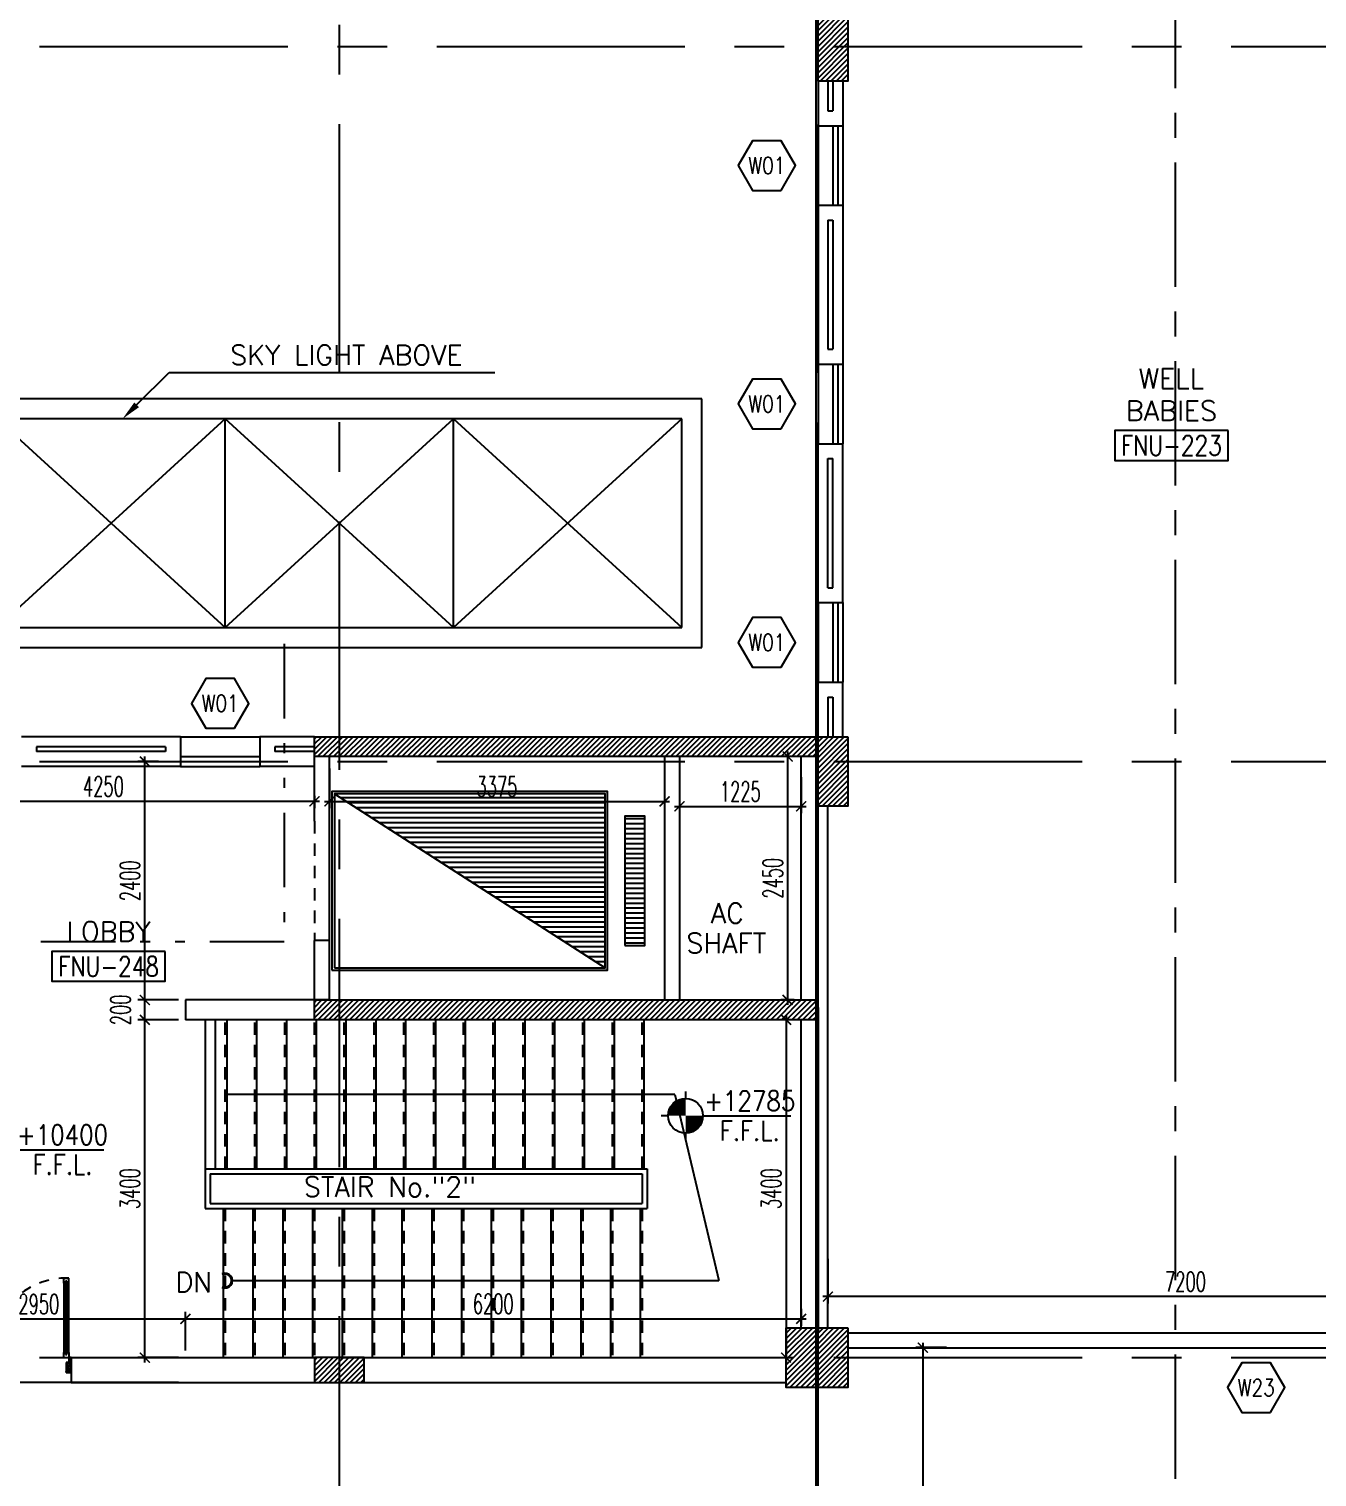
# Model space of a CAD drawing. Extents: x 88808.2 to 88899.2, y 39921.6 to 40001.1.
# Drawn here: x 88852.83 to 88865.79, y 39958.5 to 39973.07 of the extents above; entities that cross this region are included whole.
import ezdxf
from ezdxf.enums import TextEntityAlignment as Align

# ---------------------------------------------------------------- set-up
doc = ezdxf.new("R2010")
doc.units = 0
doc.header["$MEASUREMENT"] = 0
doc.header["$PDMODE"] = 34
for name, pattern in [('2DASHES', [1.7, 0.75, -0.25, 0.1, -0.25, 0.1, -0.25]), ('CENTER', [2, 1.25, -0.25, 0.25, -0.25]), ('CENTERX2', [4, 2.5, -0.5, 0.5, -0.5]), ('HIDDEN', [0.375, 0.25, -0.125]), ('HIDDEN2', [0.1875, 0.125, -0.0625])]:
    doc.linetypes.add(name, pattern=pattern)
doc.layers.get('0').update_dxf_attribs({"linetype": 'CONTINUOUS'})
doc.layers.get('DEFPOINTS').update_dxf_attribs({"linetype": 'CONTINUOUS'})
for name, color, linetype in [('AXES', 11, 'CENTERX2'), ('AXES1', 11, 'CENTER'), ('COL', 2, 'CONTINUOUS'), ('DIM', 4, 'CONTINUOUS'), ('DOOR', 7, 'CONTINUOUS'), ('EJ', 9, 'CONTINUOUS'), ('ele', 7, 'CONTINUOUS'), ('HAT', 8, 'CONTINUOUS'), ('HIDDEN', 9, 'HIDDEN2'), ('IND-ES-L', 6, '2DASHES'), ('INSUL', 4, 'CONTINUOUS'), ('LEV-PL', 7, 'CONTINUOUS'), ('LIFTS', 7, 'CONTINUOUS'), ('RM-BOX', 4, 'CONTINUOUS'), ('RM-IND', 7, 'CONTINUOUS'), ('RM-NAME', 2, 'CONTINUOUS'), ('RM-NO', 2, 'CONTINUOUS'), ('ROOF', 7, 'CONTINUOUS'), ('SkyLight', 7, 'CONTINUOUS'), ('STR', 5, 'CONTINUOUS'), ('STR-H', 8, 'HIDDEN2'), ('WALL', 2, 'CONTINUOUS'), ('WIN', 3, 'CONTINUOUS'), ('WIN-BOX', 3, 'CONTINUOUS'), ('WIN-NO', 5, 'CONTINUOUS')]:
    doc.layers.add(name, color=color, linetype=linetype)
doc.styles.add('ROMANS', font='ROMANS.shx', dxfattribs={"width": 0.6})
doc.styles.add('S', font='ROMANS.SHX')
doc.dimstyles.new('STANDARD in', dxfattribs={"dimtxt": 0.2, "dimasz": 0.1, "dimexe": 0.07, "dimexo": 0.07, "dimgap": 0.05, "dimtad": 1, "dimdec": 0, "dimlfac": 1000, "dimzin": 0, "dimdsep": 46, "dimtxsty": 'ROMANS', "dimblk": 'ARCHTICK', "dimcen": 0.05, "dimdle": 0.05, "dimclrd": 4, "dimclre": 4, "dimclrt": 2, "dimadec": 0, "dimazin": 0, "dimtfac": 1, "dimtdec": 0, "dimtmove": 2, "dimatfit": 3, "dimfxl": 0, "dimtolj": 1, "dimtzin": 0, "dimarcsym": 0})

# ---------------------------------------------------------------- blocks, each defined once
blk = doc.blocks.new('_ARCHTICK')
at = {"color": 0, "linetype": 'ByBlock', "const_width": 0.15}
blk.add_lwpolyline([(-0.5, -0.5), (0.5, 0.5)], dxfattribs=at)
blk = doc.blocks.new('*D339')
at = {"layer": 'DEFPOINTS', "color": 0, "linetype": 'Continuous'}
for p in [(88860.87, 39960.764), (88868.07, 39960.764), (88860.87, 39960.314)]:
    blk.add_point(p, dxfattribs=at)
at = {"layer": 'DIM', "color": 4, "linetype": 'Continuous', "lineweight": -2}
for p, q in [((88860.87, 39960.694), (88860.87, 39960.244)), ((88868.07, 39960.694), (88868.07, 39960.244)), ((88868.12, 39960.314), (88860.82, 39960.314))]:
    blk.add_line(p, q, dxfattribs=at)
at = {"layer": 'DIM', "color": 4, "linetype": 'Continuous', "lineweight": -2, "xscale": 0.1, "yscale": 0.1, "zscale": 0.1, "rotation": 180}
blk.add_blockref('_ARCHTICK', (88860.87, 39960.314), dxfattribs=at)
at = {"layer": 'DIM', "color": 4, "linetype": 'Continuous', "lineweight": -2, "xscale": 0.1, "yscale": 0.1, "zscale": 0.1}
blk.add_blockref('_ARCHTICK', (88868.07, 39960.314), dxfattribs=at)
at = {"layer": 'DIM', "color": 2, "linetype": 'Continuous', "insert": (88864.47, 39960.464), "char_height": 0.2, "attachment_point": 5, "style": 'ROMANS'}
blk.add_mtext('\\A1;7200', dxfattribs=at)
blk = doc.blocks.new('*D267')
at = {"layer": 'DEFPOINTS', "color": 0, "linetype": 'Continuous'}
for p in [(88860.6, 39963.1), (88860.306, 39959.7), (88860.449, 39959.7)]:
    blk.add_point(p, dxfattribs=at)
at = {"layer": 'ele', "color": 4, "linetype": 'Continuous', "lineweight": -2}
for p, q in [((88860.53, 39963.1), (88860.379, 39963.1)), ((88860.449, 39963.15), (88860.449, 39959.65)), ((88860.376, 39959.7), (88860.519, 39959.7))]:
    blk.add_line(p, q, dxfattribs=at)
at = {"layer": 'ele', "color": 4, "linetype": 'Continuous', "lineweight": -2, "xscale": 0.1, "yscale": 0.1, "zscale": 0.1}
for p, rotation in [((88860.449, 39963.1), 90), ((88860.449, 39959.7), 270)]:
    blk.add_blockref('_ARCHTICK', p, dxfattribs=dict(at, rotation=rotation))
at = {"layer": 'ele', "color": 2, "linetype": 'Continuous', "insert": (88860.299, 39961.4), "char_height": 0.2, "attachment_point": 5, "rotation": 90, "style": 'ROMANS'}
blk.add_mtext('\\A1;3400', dxfattribs=at)
blk = doc.blocks.new('*D266')
at = {"layer": 'DEFPOINTS', "color": 0, "linetype": 'Continuous'}
for p in [(88860.6, 39965.75), (88860.464, 39963.3), (88860.6, 39963.3)]:
    blk.add_point(p, dxfattribs=at)
at = {"layer": 'ele', "color": 4, "linetype": 'Continuous', "lineweight": -2}
for p, q in [((88860.53, 39965.75), (88860.394, 39965.75)), ((88860.464, 39965.8), (88860.464, 39963.25)), ((88860.53, 39963.3), (88860.394, 39963.3))]:
    blk.add_line(p, q, dxfattribs=at)
at = {"layer": 'ele', "color": 4, "linetype": 'Continuous', "lineweight": -2, "xscale": 0.1, "yscale": 0.1, "zscale": 0.1}
for p, rotation in [((88860.464, 39965.75), 90), ((88860.464, 39963.3), 270)]:
    blk.add_blockref('_ARCHTICK', p, dxfattribs=dict(at, rotation=rotation))
at = {"layer": 'ele', "color": 2, "linetype": 'Continuous', "insert": (88860.314, 39964.525), "char_height": 0.2, "attachment_point": 5, "rotation": 90, "style": 'ROMANS'}
blk.add_mtext('\\A1;2450', dxfattribs=at)
blk = doc.blocks.new('*D265')
at = {"layer": 'DEFPOINTS', "color": 0, "linetype": 'Continuous'}
for p in [(88859.375, 39965.612), (88860.6, 39965.612), (88860.6, 39965.249)]:
    blk.add_point(p, dxfattribs=at)
at = {"layer": 'ele', "color": 4, "linetype": 'Continuous', "lineweight": -2}
for p, q in [((88859.375, 39965.542), (88859.375, 39965.179)), ((88860.6, 39965.542), (88860.6, 39965.179)), ((88859.325, 39965.249), (88860.65, 39965.249))]:
    blk.add_line(p, q, dxfattribs=at)
at = {"layer": 'ele', "color": 4, "linetype": 'Continuous', "lineweight": -2, "xscale": 0.1, "yscale": 0.1, "zscale": 0.1, "rotation": 180}
blk.add_blockref('_ARCHTICK', (88859.375, 39965.249), dxfattribs=at)
at = {"layer": 'ele', "color": 4, "linetype": 'Continuous', "lineweight": -2, "xscale": 0.1, "yscale": 0.1, "zscale": 0.1}
blk.add_blockref('_ARCHTICK', (88860.6, 39965.249), dxfattribs=at)
at = {"layer": 'ele', "color": 2, "linetype": 'Continuous', "insert": (88859.988, 39965.399), "char_height": 0.2, "attachment_point": 5, "style": 'ROMANS'}
blk.add_mtext('\\A1;1225', dxfattribs=at)
blk = doc.blocks.new('*D264')
at = {"layer": 'DEFPOINTS', "color": 0, "linetype": 'Continuous'}
for p in [(88855.85, 39965.7), (88859.225, 39965.536), (88859.225, 39965.299)]:
    blk.add_point(p, dxfattribs=at)
at = {"layer": 'ele', "color": 4, "linetype": 'Continuous', "lineweight": -2}
for p, q in [((88855.85, 39965.63), (88855.85, 39965.229)), ((88859.225, 39965.466), (88859.225, 39965.229)), ((88855.8, 39965.299), (88859.275, 39965.299))]:
    blk.add_line(p, q, dxfattribs=at)
at = {"layer": 'ele', "color": 4, "linetype": 'Continuous', "lineweight": -2, "xscale": 0.1, "yscale": 0.1, "zscale": 0.1, "rotation": 180}
blk.add_blockref('_ARCHTICK', (88855.85, 39965.299), dxfattribs=at)
at = {"layer": 'ele', "color": 4, "linetype": 'Continuous', "lineweight": -2, "xscale": 0.1, "yscale": 0.1, "zscale": 0.1}
blk.add_blockref('_ARCHTICK', (88859.225, 39965.299), dxfattribs=at)
at = {"layer": 'ele', "color": 2, "linetype": 'Continuous', "insert": (88857.538, 39965.449), "char_height": 0.2, "attachment_point": 5, "style": 'ROMANS'}
blk.add_mtext('\\A1;3375', dxfattribs=at)
blk = doc.blocks.new('*D263')
at = {"layer": 'DEFPOINTS', "color": 0, "linetype": 'Continuous'}
for p in [(88851.45, 39965.425), (88855.7, 39965.425), (88851.45, 39965.299)]:
    blk.add_point(p, dxfattribs=at)
at = {"layer": 'ele', "color": 4, "linetype": 'Continuous', "lineweight": -2}
for p, q in [((88855.75, 39965.299), (88851.4, 39965.299)), ((88851.45, 39965.355), (88851.45, 39965.229)), ((88855.7, 39965.355), (88855.7, 39965.229))]:
    blk.add_line(p, q, dxfattribs=at)
at = {"layer": 'ele', "color": 4, "linetype": 'Continuous', "lineweight": -2, "xscale": 0.1, "yscale": 0.1, "zscale": 0.1, "rotation": 180}
blk.add_blockref('_ARCHTICK', (88851.45, 39965.299), dxfattribs=at)
at = {"layer": 'ele', "color": 4, "linetype": 'Continuous', "lineweight": -2, "xscale": 0.1, "yscale": 0.1, "zscale": 0.1}
blk.add_blockref('_ARCHTICK', (88855.7, 39965.299), dxfattribs=at)
at = {"layer": 'ele', "color": 2, "linetype": 'Continuous', "insert": (88853.575, 39965.449), "char_height": 0.2, "attachment_point": 5, "style": 'ROMANS'}
blk.add_mtext('\\A1;4250', dxfattribs=at)
blk = doc.blocks.new('*D262')
at = {"layer": 'DEFPOINTS', "color": 0, "linetype": 'Continuous'}
for p in [(88853.992, 39965.7), (88854.2, 39965.7), (88854.4, 39963.3)]:
    blk.add_point(p, dxfattribs=at)
at = {"layer": 'ele', "color": 4, "linetype": 'Continuous', "lineweight": -2}
for p, q in [((88853.992, 39963.25), (88853.992, 39965.75)), ((88854.13, 39965.7), (88853.922, 39965.7)), ((88854.33, 39963.3), (88853.922, 39963.3))]:
    blk.add_line(p, q, dxfattribs=at)
at = {"layer": 'ele', "color": 4, "linetype": 'Continuous', "lineweight": -2, "xscale": 0.1, "yscale": 0.1, "zscale": 0.1}
for p, rotation in [((88853.992, 39965.7), 90), ((88853.992, 39963.3), 270)]:
    blk.add_blockref('_ARCHTICK', p, dxfattribs=dict(at, rotation=rotation))
at = {"layer": 'ele', "color": 2, "linetype": 'Continuous', "insert": (88853.842, 39964.5), "char_height": 0.2, "attachment_point": 5, "rotation": 90, "style": 'ROMANS'}
blk.add_mtext('\\A1;2400', dxfattribs=at)
blk = doc.blocks.new('*D261')
at = {"layer": 'DEFPOINTS', "color": 0, "linetype": 'Continuous'}
for p in [(88853.992, 39963.3), (88854.4, 39963.3), (88854.4, 39963.1)]:
    blk.add_point(p, dxfattribs=at)
at = {"layer": 'ele', "color": 4, "linetype": 'Continuous', "lineweight": -2}
for p, q in [((88854.33, 39963.3), (88853.922, 39963.3)), ((88853.992, 39963.05), (88853.992, 39963.35)), ((88854.33, 39963.1), (88853.922, 39963.1))]:
    blk.add_line(p, q, dxfattribs=at)
at = {"layer": 'ele', "color": 4, "linetype": 'Continuous', "lineweight": -2, "xscale": 0.1, "yscale": 0.1, "zscale": 0.1}
for p, rotation in [((88853.992, 39963.3), 90), ((88853.992, 39963.1), 270)]:
    blk.add_blockref('_ARCHTICK', p, dxfattribs=dict(at, rotation=rotation))
at = {"layer": 'ele', "color": 2, "linetype": 'Continuous', "insert": (88853.747, 39963.2), "char_height": 0.2, "attachment_point": 5, "rotation": 90, "style": 'ROMANS'}
blk.add_mtext('\\A1;200', dxfattribs=at)
blk = doc.blocks.new('*D260')
at = {"layer": 'DEFPOINTS', "color": 0, "linetype": 'Continuous'}
for p in [(88853.992, 39963.1), (88854.4, 39963.1), (88854.4, 39959.7)]:
    blk.add_point(p, dxfattribs=at)
at = {"layer": 'ele', "color": 4, "linetype": 'Continuous', "lineweight": -2}
for p, q in [((88854.33, 39963.1), (88853.922, 39963.1)), ((88853.992, 39959.65), (88853.992, 39963.15)), ((88854.33, 39959.7), (88853.922, 39959.7))]:
    blk.add_line(p, q, dxfattribs=at)
at = {"layer": 'ele', "color": 4, "linetype": 'Continuous', "lineweight": -2, "xscale": 0.1, "yscale": 0.1, "zscale": 0.1}
for p, rotation in [((88853.992, 39963.1), 90), ((88853.992, 39959.7), 270)]:
    blk.add_blockref('_ARCHTICK', p, dxfattribs=dict(at, rotation=rotation))
at = {"layer": 'ele', "color": 2, "linetype": 'Continuous', "insert": (88853.842, 39961.4), "char_height": 0.2, "attachment_point": 5, "rotation": 90, "style": 'ROMANS'}
blk.add_mtext('\\A1;3400', dxfattribs=at)
blk = doc.blocks.new('*D259')
at = {"layer": 'DEFPOINTS', "color": 0, "linetype": 'Continuous'}
for p in [(88860.6, 39960.261), (88860.6, 39960.09), (88854.4, 39959.7)]:
    blk.add_point(p, dxfattribs=at)
at = {"layer": 'ele', "color": 4, "linetype": 'Continuous', "lineweight": -2}
for p, q in [((88860.6, 39960.191), (88860.6, 39960.02)), ((88854.35, 39960.09), (88860.65, 39960.09)), ((88854.4, 39959.77), (88854.4, 39960.16))]:
    blk.add_line(p, q, dxfattribs=at)
at = {"layer": 'ele', "color": 4, "linetype": 'Continuous', "lineweight": -2, "xscale": 0.1, "yscale": 0.1, "zscale": 0.1, "rotation": 180}
blk.add_blockref('_ARCHTICK', (88854.4, 39960.09), dxfattribs=at)
at = {"layer": 'ele', "color": 4, "linetype": 'Continuous', "lineweight": -2, "xscale": 0.1, "yscale": 0.1, "zscale": 0.1}
blk.add_blockref('_ARCHTICK', (88860.6, 39960.09), dxfattribs=at)
at = {"layer": 'ele', "color": 2, "linetype": 'Continuous', "insert": (88857.5, 39960.24), "char_height": 0.2, "attachment_point": 5, "style": 'ROMANS'}
blk.add_mtext('\\A1;6200', dxfattribs=at)
blk = doc.blocks.new('*D258')
at = {"layer": 'DEFPOINTS', "color": 0, "linetype": 'Continuous'}
for p in [(88854.4, 39960.089), (88851.45, 39960.009), (88854.4, 39959.7)]:
    blk.add_point(p, dxfattribs=at)
at = {"layer": 'ele', "color": 4, "linetype": 'Continuous', "lineweight": -2}
for p, q in [((88851.4, 39960.089), (88854.45, 39960.089)), ((88851.45, 39960.079), (88851.45, 39960.159)), ((88854.4, 39959.77), (88854.4, 39960.159))]:
    blk.add_line(p, q, dxfattribs=at)
at = {"layer": 'ele', "color": 4, "linetype": 'Continuous', "lineweight": -2, "xscale": 0.1, "yscale": 0.1, "zscale": 0.1, "rotation": 180}
blk.add_blockref('_ARCHTICK', (88851.45, 39960.089), dxfattribs=at)
at = {"layer": 'ele', "color": 4, "linetype": 'Continuous', "lineweight": -2, "xscale": 0.1, "yscale": 0.1, "zscale": 0.1}
blk.add_blockref('_ARCHTICK', (88854.4, 39960.089), dxfattribs=at)
at = {"layer": 'ele', "color": 2, "linetype": 'Continuous', "insert": (88852.925, 39960.239), "char_height": 0.2, "attachment_point": 5, "style": 'ROMANS'}
blk.add_mtext('\\A1;2950', dxfattribs=at)
blk = doc.blocks.new('*D257')
at = {"layer": 'DEFPOINTS', "color": 0, "linetype": 'Continuous'}
for p in [(88854.4, 39959.45), (88852.286, 39956.4), (88854.4, 39956.4)]:
    blk.add_point(p, dxfattribs=at)
at = {"layer": 'ele', "color": 4, "linetype": 'Continuous', "lineweight": -2}
for p, q in [((88854.33, 39959.45), (88852.216, 39959.45)), ((88852.286, 39959.5), (88852.286, 39956.35)), ((88854.33, 39956.4), (88852.216, 39956.4))]:
    blk.add_line(p, q, dxfattribs=at)
at = {"layer": 'ele', "color": 4, "linetype": 'Continuous', "lineweight": -2, "xscale": 0.1, "yscale": 0.1, "zscale": 0.1}
for p, rotation in [((88852.286, 39959.45), 90), ((88852.286, 39956.4), 270)]:
    blk.add_blockref('_ARCHTICK', p, dxfattribs=dict(at, rotation=rotation))
at = {"layer": 'ele', "color": 2, "linetype": 'Continuous', "insert": (88852.136, 39957.925), "char_height": 0.2, "attachment_point": 5, "rotation": 90, "style": 'ROMANS'}
blk.add_mtext('\\A1;3050', dxfattribs=at)
blk = doc.blocks.new('A$C1DFA4FE8')
at = {"layer": 'DOOR', "color": 0, "linetype": 'ByBlock'}
for p, q in [((0, 1631), (0, 1581)), ((0, 1581), (0, 1631)), ((50, 1631), (0, 1631)), ((30, 1614), (30, 1598)), ((50, 1614), (30, 1614)), ((50, 1631), (50, 1614)), ((750, 1614), (750, 1631)), ((750, 1631), (800, 1631)), ((770, 1614), (750, 1614)), ((770, 1598), (770, 1614)), ((950, 1656), (800, 1656)), ((800, 1656), (800, 1631)), ((800, 1581), (800, 1631)), ((800, 1631), (850, 1631)), ((850, 1631), (850, 1606)), ((850, 1606), (950, 1606)), ((950, 1606), (950, 1656)), ((50, 1581), (0, 1581)), ((50, 1598), (30, 1598)), ((50, 1598), (50, 1581)), ((750, 1581), (750, 1598)), ((750, 1598), (770, 1598)), ((800, 1581), (750, 1581)), ((95, 138), (95, 147)), ((95, 147), (160, 147)), ((160, 138), (160, 147)), ((0, 81), (0, 131)), ((0, 131), (0, 81)), ((50, 131), (0, 131)), ((50, 81), (0, 81)), ((30, 98), (30, 114)), ((50, 114), (30, 114)), ((50, 98), (30, 98)), ((50, 114), (50, 131)), ((50, 81), (50, 98)), ((83, 131), (83, 138)), ((173, 138), (83, 138)), ((83, 81), (83, 74)), ((173, 74), (83, 74)), ((95, 138), (160, 138)), ((95, 74), (95, 65)), ((95, 74), (160, 74)), ((95, 65), (160, 65)), ((160, 74), (160, 65)), ((173, 131), (173, 138)), ((173, 81), (173, 74)), ((750, 131), (750, 114)), ((800, 131), (750, 131)), ((750, 114), (770, 114)), ((750, 98), (750, 81)), ((770, 98), (750, 98)), ((750, 81), (800, 81)), ((770, 114), (770, 98)), ((800, 131), (800, 81)), ((800, 56), (800, 81)), ((800, 81), (850, 81)), ((950, 56), (800, 56)), ((850, 106), (950, 106)), ((850, 81), (850, 106)), ((950, 106), (950, 56))]:
    blk.add_line(p, q, dxfattribs=at)
at = {"layer": 'DOOR', "linetype": 'ByBlock'}
for p, q in [((750, 1631), (50, 1631)), ((750, 1614), (50, 1614)), ((750, 1598), (50, 1598)), ((50, 1581), (750, 1581)), ((50, 131), (750, 131)), ((750, 114), (50, 114)), ((750, 98), (50, 98)), ((750, 81), (50, 81))]:
    blk.add_line(p, q, dxfattribs=at)
at = {"layer": 'DOOR', "color": 9, "linetype": 'ByBlock'}
for p, q in [((950, 1606), (837, 1656)), ((950, 1606), (850, 1619)), ((950, 1606), (910, 1656)), ((950, 106), (837, 56)), ((950, 106), (850, 93)), ((950, 106), (910, 56))]:
    blk.add_line(p, q, dxfattribs=at)
at = {"layer": 'DOOR', "color": 0, "linetype": 'ByBlock'}
for centre in [(128, 179), (128, 32)]:
    blk.add_circle(centre, 32.4, dxfattribs=at)
at = {"layer": 'DOOR', "linetype": 'HIDDEN', "ltscale": 0.5}
for centre, start, end in [((752, 1606), 178.0938, 273.7249), ((752, 106), 86.2751, 181.9062)]:
    blk.add_arc(centre, 752, start, end, dxfattribs=at)
at = {"layer": 'DOOR', "color": 9, "linetype": 'ByBlock'}
for centre, radius, start, end in [((950, 1606), 154, 161.1053, 166.2858), ((950, 1606), 134, 158.1598, 169.28), ((950, 1606), 114, 154.0838, 167.3774), ((950, 1606), 94.4, 148.0182, 180), ((950, 1606), 74.4, 137.7764, 180), ((950, 1606), 54.4, 113.2074, 180), ((950, 1606), 34.4, 90, 180), ((950, 1606), 14.4, 90, 180), ((950, 106), 154, 193.7142, 198.8947), ((950, 106), 134, 190.72, 201.8402), ((950, 106), 114, 192.6226, 205.9162), ((950, 106), 94.4, 180, 211.9818), ((950, 106), 74.4, 180, 222.2236), ((950, 106), 54.4, 180, 246.7926), ((950, 106), 34.4, 180, 270), ((950, 106), 14.4, 180, 270)]:
    blk.add_arc(centre, radius, start, end, dxfattribs=at)
blk = doc.blocks.new('C5V')
at = {"layer": 'HAT'}
h = blk.add_hatch(dxfattribs=at)
h.set_pattern_fill('ANSI31', color=256, scale=300, style=0)
h.set_pattern_definition([(45, (-249196.182, -54711.005), (-26.5165043, 26.5165043), [])])
h.paths.add_polyline_path([(-20, 600), (-320, 600), (-320, 300), (-20, 300)])
h.paths.add_polyline_path([(-20, 300), (-320, 300), (-320, 0), (-20, 0)])
h = blk.add_hatch(dxfattribs=at)
h.set_pattern_fill('ANSI31', color=256, scale=300, style=0)
h.set_pattern_definition([(45, (-248876.182, -54711.005), (-26.5165043, 26.5165043), [])])
h.paths.add_polyline_path([(300, 600), (0, 600), (0, 300), (300, 300)])
h.paths.add_polyline_path([(300, 300), (0, 300), (0, 0), (300, 0)])
at = {"layer": 'COL'}
for points in [[(-20, 600), (-20, 0), (-320, 0), (-320, 600)], [(300, 600), (300, 0), (0, 0), (0, 600)]]:
    blk.add_lwpolyline(points, close=True, dxfattribs=at)
blk = doc.blocks.new('C11')
at = {"layer": 'HAT'}
h = blk.add_hatch(dxfattribs=at)
h.set_pattern_fill('ANSI31', color=256, scale=300, style=0)
h.set_pattern_definition([(45, (-248556.182, -75061.005), (-26.5165043, 26.5165043), [])])
h.paths.add_polyline_path([(300, 700), (0, 700), (0, 350), (300, 350)])
h.paths.add_polyline_path([(300, 350), (0, 350), (0, 0), (300, 0)])
at = {"layer": 'COL'}
blk.add_lwpolyline([(300, 700), (300, 0), (0, 0), (0, 700)], close=True, dxfattribs=at)
blk = doc.blocks.new('WW1')
at = {"layer": 'WIN-BOX'}
blk.add_lwpolyline([(144, -250), (289, 0), (144, 250), (-144, 250), (-289, 0), (-144, -250)], close=True, dxfattribs=at)
at = {"layer": 'WIN-NO', "style": 'ROMANS', "width": 0.8}
blk.add_attdef('W00', text='', height=170, dxfattribs=at).set_placement((0, 0), align=Align.MIDDLE)
blk = doc.blocks.new('*X51')
at = {"color": 0}
for p, q in [((140176, 227700), (140376, 227700)), ((140176, 227650), (140376, 227650)), ((140176, 227600), (140376, 227600)), ((140176, 227550), (140376, 227550)), ((140176, 227500), (140376, 227500)), ((140176, 227450), (140376, 227450)), ((140176, 227400), (140376, 227400)), ((140176, 227350), (140376, 227350)), ((140176, 227300), (140376, 227300)), ((140176, 227250), (140376, 227250)), ((140176, 227200), (140376, 227200)), ((140176, 227150), (140376, 227150)), ((140176, 227100), (140376, 227100)), ((140176, 227050), (140376, 227050)), ((140176, 227000), (140376, 227000)), ((140176, 226950), (140376, 226950)), ((140176, 226900), (140376, 226900)), ((140176, 226850), (140376, 226850)), ((140176, 226800), (140376, 226800)), ((140176, 226750), (140376, 226750)), ((140176, 226700), (140376, 226700)), ((140176, 226650), (140376, 226650)), ((140176, 226600), (140376, 226600)), ((140176, 226550), (140376, 226550)), ((140176, 226500), (140376, 226500)), ((140176, 226450), (140376, 226450))]:
    blk.add_line(p, q, dxfattribs=at)
blk = doc.blocks.new('RM1')
at = {"layer": 'RM-BOX'}
blk.add_lwpolyline([(570, -200), (-570, -200), (-570, -500), (570, -500)], close=True, dxfattribs=at)
at = {"layer": 'RM-NAME', "style": 'ROMANS'}
for tag, p in [('ROOMNAME1', (0, 324)), ('ROOMNAME2', (0, 0))]:
    blk.add_attdef(tag, text='', height=200, dxfattribs=at).set_placement(p, align=Align.MIDDLE)
at = {"layer": 'RM-NO', "style": 'ROMANS', "width": 0.8}
blk.add_attdef('ROOMNO', text='', height=200, dxfattribs=at).set_placement((0, -350), align=Align.MIDDLE)
blk = doc.blocks.new('LEV1')
at = {"layer": 'LEV-PL'}
for p, q in [((0, 245), (0, 175)), ((-175, 0), (-245, 0)), ((175, 0), (1061, 0)), ((0, -175), (0, -245))]:
    blk.add_line(p, q, dxfattribs=at)
at = {"layer": 'LEV-PL', "const_width": 175}
for points in [[(-88, 0, -0.414214), (0, 88, -1)], [(88, 0, -0.414214), (0, -88, -1)]]:
    blk.add_lwpolyline(points, format="xyb", dxfattribs=at)
at = {"layer": 'LEV-PL'}
blk.add_circle((0, 0), 175, dxfattribs=at)
at = {"layer": 'LEV-PL', "color": 4, "style": 'S', "width": 0.85}
for tag, p in [('+0000', (646, 50)), ('F.F.L.', (646, -250))]:
    blk.add_attdef(tag, text='', height=200, dxfattribs=at).set_placement(p, align=Align.CENTER)
blk = doc.blocks.new('*X59')
at = {"color": 0}
for p, q in [((61359, 149500), (61599, 149740)), ((61359, 149553), (61546, 149740)), ((61359, 149606), (61493, 149740)), ((61359, 149659), (61440, 149740)), ((61359, 149712), (61387, 149740)), ((61402, 149490), (61652, 149740)), ((61455, 149490), (61705, 149740)), ((61508, 149490), (61758, 149740)), ((61561, 149490), (61811, 149740)), ((61614, 149490), (61859, 149735)), ((61667, 149490), (61859, 149682)), ((61720, 149490), (61859, 149629)), ((61773, 149490), (61859, 149576)), ((61826, 149490), (61859, 149523))]:
    blk.add_line(p, q, dxfattribs=at)
blk = doc.blocks.new('*X57')
at = {"color": 0}
for p, q in [((61359, 153159), (61540, 153340)), ((61359, 153212), (61487, 153340)), ((61359, 153265), (61434, 153340)), ((61359, 153318), (61380, 153340)), ((61393, 153140), (61593, 153340)), ((61446, 153140), (61646, 153340)), ((61499, 153140), (61699, 153340)), ((61552, 153140), (61752, 153340)), ((61605, 153140), (61805, 153340)), ((61658, 153140), (61858, 153340)), ((61711, 153140), (61911, 153340)), ((61764, 153140), (61964, 153340)), ((61817, 153140), (62017, 153340)), ((61870, 153140), (62070, 153340)), ((61923, 153140), (62123, 153340)), ((61976, 153140), (62176, 153340)), ((62029, 153140), (62229, 153340)), ((62082, 153140), (62282, 153340)), ((62135, 153140), (62335, 153340)), ((62188, 153140), (62388, 153340)), ((62241, 153140), (62441, 153340)), ((62294, 153140), (62494, 153340)), ((62347, 153140), (62547, 153340)), ((62400, 153140), (62600, 153340)), ((62453, 153140), (62653, 153340)), ((62506, 153140), (62706, 153340)), ((62559, 153140), (62759, 153340)), ((62612, 153140), (62812, 153340)), ((62665, 153140), (62865, 153340)), ((62718, 153140), (62918, 153340)), ((62771, 153140), (62971, 153340)), ((62825, 153140), (63025, 153340)), ((62878, 153140), (63078, 153340)), ((62931, 153140), (63131, 153340)), ((62984, 153140), (63184, 153340)), ((63037, 153140), (63237, 153340)), ((63090, 153140), (63290, 153340)), ((63143, 153140), (63343, 153340)), ((63196, 153140), (63396, 153340)), ((63249, 153140), (63449, 153340)), ((63302, 153140), (63502, 153340)), ((63355, 153140), (63555, 153340)), ((63408, 153140), (63608, 153340)), ((63461, 153140), (63661, 153340)), ((63514, 153140), (63714, 153340)), ((63567, 153140), (63767, 153340)), ((63620, 153140), (63820, 153340)), ((63673, 153140), (63873, 153340)), ((63726, 153140), (63926, 153340)), ((63779, 153140), (63979, 153340)), ((63832, 153140), (64032, 153340)), ((63885, 153140), (64085, 153340)), ((63938, 153140), (64138, 153340)), ((63991, 153140), (64191, 153340)), ((64044, 153140), (64244, 153340)), ((64097, 153140), (64297, 153340)), ((64150, 153140), (64350, 153340)), ((64203, 153140), (64403, 153340)), ((64256, 153140), (64456, 153340)), ((64309, 153140), (64509, 153340)), ((64362, 153140), (64562, 153340)), ((64416, 153140), (64616, 153340)), ((64469, 153140), (64669, 153340)), ((64522, 153140), (64722, 153340)), ((64575, 153140), (64775, 153340)), ((64628, 153140), (64828, 153340)), ((64681, 153140), (64881, 153340)), ((64734, 153140), (64934, 153340)), ((64787, 153140), (64987, 153340)), ((64840, 153140), (65040, 153340)), ((64893, 153140), (65093, 153340)), ((64946, 153140), (65146, 153340)), ((64999, 153140), (65199, 153340)), ((65052, 153140), (65252, 153340)), ((65105, 153140), (65305, 153340)), ((65158, 153140), (65358, 153340)), ((65211, 153140), (65411, 153340)), ((65264, 153140), (65464, 153340)), ((65317, 153140), (65517, 153340)), ((65370, 153140), (65570, 153340)), ((65423, 153140), (65623, 153340)), ((65476, 153140), (65676, 153340)), ((65529, 153140), (65729, 153340)), ((65582, 153140), (65782, 153340)), ((65635, 153140), (65835, 153340)), ((65688, 153140), (65888, 153340)), ((65741, 153140), (65941, 153340)), ((65794, 153140), (65994, 153340)), ((65847, 153140), (66047, 153340)), ((65900, 153140), (66100, 153340)), ((65953, 153140), (66153, 153340)), ((66007, 153140), (66207, 153340)), ((66060, 153140), (66260, 153340)), ((66113, 153140), (66313, 153340)), ((66166, 153140), (66366, 153340)), ((66219, 153140), (66409, 153330)), ((66272, 153140), (66409, 153277)), ((66325, 153140), (66409, 153224)), ((66378, 153140), (66409, 153171))]:
    blk.add_line(p, q, dxfattribs=at)
blk = doc.blocks.new('*X56')
at = {"color": 0}
for p, q in [((61359, 155811), (61538, 155990)), ((61359, 155864), (61485, 155990)), ((61359, 155917), (61432, 155990)), ((61359, 155970), (61379, 155990)), ((61391, 155790), (61591, 155990)), ((61444, 155790), (61644, 155990)), ((61497, 155790), (61697, 155990)), ((61550, 155790), (61750, 155990)), ((61603, 155790), (61803, 155990)), ((61656, 155790), (61856, 155990)), ((61709, 155790), (61909, 155990)), ((61762, 155790), (61962, 155990)), ((61815, 155790), (62015, 155990)), ((61868, 155790), (62068, 155990)), ((61921, 155790), (62121, 155990)), ((61974, 155790), (62174, 155990)), ((62027, 155790), (62227, 155990)), ((62080, 155790), (62280, 155990)), ((62133, 155790), (62333, 155990)), ((62186, 155790), (62386, 155990)), ((62240, 155790), (62440, 155990)), ((62293, 155790), (62493, 155990)), ((62346, 155790), (62546, 155990)), ((62399, 155790), (62599, 155990)), ((62452, 155790), (62652, 155990)), ((62505, 155790), (62705, 155990)), ((62558, 155790), (62758, 155990)), ((62611, 155790), (62811, 155990)), ((62664, 155790), (62864, 155990)), ((62717, 155790), (62917, 155990)), ((62770, 155790), (62970, 155990)), ((62823, 155790), (63023, 155990)), ((62876, 155790), (63076, 155990)), ((62929, 155790), (63129, 155990)), ((62982, 155790), (63182, 155990)), ((63035, 155790), (63235, 155990)), ((63088, 155790), (63288, 155990)), ((63141, 155790), (63341, 155990)), ((63194, 155790), (63394, 155990)), ((63247, 155790), (63447, 155990)), ((63300, 155790), (63500, 155990)), ((63353, 155790), (63553, 155990)), ((63406, 155790), (63606, 155990)), ((63459, 155790), (63659, 155990)), ((63512, 155790), (63712, 155990)), ((63565, 155790), (63765, 155990)), ((63618, 155790), (63818, 155990)), ((63671, 155790), (63871, 155990)), ((63724, 155790), (63924, 155990)), ((63777, 155790), (63977, 155990)), ((63830, 155790), (64030, 155990)), ((63884, 155790), (64084, 155990)), ((63937, 155790), (64137, 155990)), ((63990, 155790), (64190, 155990)), ((64043, 155790), (64243, 155990)), ((64096, 155790), (64296, 155990)), ((64149, 155790), (64349, 155990)), ((64202, 155790), (64402, 155990)), ((64255, 155790), (64455, 155990)), ((64308, 155790), (64508, 155990)), ((64361, 155790), (64561, 155990)), ((64414, 155790), (64614, 155990)), ((64467, 155790), (64667, 155990)), ((64520, 155790), (64720, 155990)), ((64573, 155790), (64773, 155990)), ((64626, 155790), (64826, 155990)), ((64679, 155790), (64879, 155990)), ((64732, 155790), (64932, 155990)), ((64785, 155790), (64985, 155990)), ((64838, 155790), (65038, 155990)), ((64891, 155790), (65091, 155990)), ((64944, 155790), (65144, 155990)), ((64997, 155790), (65197, 155990)), ((65050, 155790), (65250, 155990)), ((65103, 155790), (65303, 155990)), ((65156, 155790), (65356, 155990)), ((65209, 155790), (65409, 155990)), ((65262, 155790), (65462, 155990)), ((65315, 155790), (65515, 155990)), ((65368, 155790), (65568, 155990)), ((65421, 155790), (65621, 155990)), ((65475, 155790), (65675, 155990)), ((65528, 155790), (65728, 155990)), ((65581, 155790), (65781, 155990)), ((65634, 155790), (65834, 155990)), ((65687, 155790), (65887, 155990)), ((65740, 155790), (65940, 155990)), ((65793, 155790), (65993, 155990)), ((65846, 155790), (66046, 155990)), ((65899, 155790), (66099, 155990)), ((65952, 155790), (66152, 155990)), ((66005, 155790), (66205, 155990)), ((66058, 155790), (66258, 155990)), ((66111, 155790), (66311, 155990)), ((66164, 155790), (66364, 155990)), ((66217, 155790), (66409, 155982)), ((66270, 155790), (66409, 155929)), ((66323, 155790), (66409, 155876)), ((66376, 155790), (66409, 155823))]:
    blk.add_line(p, q, dxfattribs=at)
blk = doc.blocks.new('*D580')
at = {"layer": 'DEFPOINTS', "color": 0, "linetype": 'Continuous'}
for p in [(88862.132, 39959.8), (88861.826, 39956.4), (88862.188, 39956.4)]:
    blk.add_point(p, dxfattribs=at)
at = {"layer": 'ele', "color": 4, "linetype": 'Continuous', "lineweight": -2}
for p, q in [((88862.062, 39959.8), (88861.756, 39959.8)), ((88861.826, 39959.85), (88861.826, 39956.35)), ((88862.118, 39956.4), (88861.756, 39956.4))]:
    blk.add_line(p, q, dxfattribs=at)
at = {"layer": 'ele', "color": 4, "linetype": 'Continuous', "lineweight": -2, "xscale": 0.1, "yscale": 0.1, "zscale": 0.1}
for p, rotation in [((88861.826, 39959.8), 90), ((88861.826, 39956.4), 270)]:
    blk.add_blockref('_ARCHTICK', p, dxfattribs=dict(at, rotation=rotation))
at = {"layer": 'ele', "color": 2, "linetype": 'Continuous', "insert": (88861.676, 39958.1), "char_height": 0.2, "attachment_point": 5, "rotation": 90, "style": 'ROMANS'}
blk.add_mtext('\\A1;3400', dxfattribs=at)

msp = doc.modelspace()

# ---------------------------------------------------------------- hatches: boundary and pattern name
at = {"layer": 'LIFTS'}
h = msp.add_hatch(dxfattribs=at)
h.set_pattern_fill('_U', color=8, scale=0.05, style=0, pattern_type=0)
h.set_pattern_definition([(0, (88795.390137, 39919.887153), (0, 0.05), [])])
h.paths.add_polyline_path([(88855.9503, 39965.3746), (88855.9503, 39965.3425), (88858.6253, 39963.6246), (88858.6253, 39965.3746)])
h.paths.add_polyline_path([(88857.2473, 39964.4867), (88857.8282, 39964.4867), (88857.8282, 39964.2242), (88857.2473, 39964.2242)], flags=25)

# ---------------------------------------------------------------- linework, layer by layer
at = {"layer": 'AXES'}
for p, q in [((88855.9503, 39921.6153), (88855.9503, 40000.4279)), ((88860.7503, 39921.6153), (88860.7503, 40000.0779)), ((88860.7703, 39921.6132), (88860.7703, 40000.0759)), ((88808.9303, 39972.8996), (88876.9703, 39972.8996)), ((88808.9303, 39965.6996), (88876.9703, 39965.6996)), ((88808.9303, 39959.6996), (88876.9703, 39959.6996))]:
    msp.add_line(p, q, dxfattribs=at)
at = {"layer": 'AXES1'}
msp.add_line((88864.3703, 39928.4796), (88864.3703, 39987.2996), dxfattribs=at)
at = {"layer": 'COL'}
for points in [[(88860.7503, 39965.9496), (88860.7503, 39965.7496), (88855.7003, 39965.7496), (88855.7003, 39965.9496)], [(88860.7503, 39963.2996), (88860.7503, 39963.0996), (88855.7003, 39963.0996), (88855.7003, 39963.2996)], [(88855.7003, 39959.6996), (88855.7003, 39959.4496), (88856.2003, 39959.4496), (88856.2003, 39959.6996)]]:
    msp.add_lwpolyline(points, close=True, dxfattribs=at)
at = {"layer": 'EJ'}
msp.add_line((88860.7703, 39963.2246), (88860.7703, 39959.9496), dxfattribs=at)
at = {"layer": 'HIDDEN'}
msp.add_line((88855.7003, 39965.0996), (88855.7003, 39963.8996), dxfattribs=at)
at = {"layer": 'IND-ES-L'}
msp.add_lwpolyline([(88855.396, 39966.8844), (88855.396, 39963.8844), (88851.6045, 39963.8844), (88851.6045, 39960.8844)], dxfattribs=at)
at = {"layer": 'INSUL'}
for p, q in [((88860.8703, 39972.5496), (88860.8703, 39972.2496)), ((88860.9203, 39972.5496), (88860.9203, 39972.2496)), ((88860.8703, 39972.2496), (88860.9203, 39972.2496)), ((88860.8703, 39971.1496), (88860.9203, 39971.1496)), ((88860.8703, 39971.1496), (88860.8703, 39969.8496)), ((88860.9203, 39971.1496), (88860.9203, 39969.8496)), ((88860.8703, 39969.8496), (88860.9203, 39969.8496)), ((88860.8703, 39967.4496), (88860.8703, 39968.7496)), ((88860.8703, 39968.7496), (88860.9203, 39968.7496)), ((88860.9203, 39967.4496), (88860.9203, 39968.7496)), ((88860.8703, 39967.4496), (88860.9203, 39967.4496)), ((88860.8703, 39966.3496), (88860.9203, 39966.3496)), ((88860.8703, 39966.3496), (88860.8703, 39965.9496)), ((88860.9203, 39966.3496), (88860.9203, 39965.9496)), ((88854.2003, 39965.8496), (88852.9003, 39965.8496)), ((88852.9003, 39965.8496), (88852.9003, 39965.7996)), ((88854.2003, 39965.7996), (88852.9003, 39965.7996)), ((88854.2003, 39965.8496), (88854.2003, 39965.7996)), ((88855.7003, 39965.8496), (88855.3003, 39965.8496)), ((88855.3003, 39965.8496), (88855.3003, 39965.7996)), ((88855.7003, 39965.7996), (88855.3003, 39965.7996))]:
    msp.add_line(p, q, dxfattribs=at)
at = {"layer": 'LIFTS'}
for p, q in [((88855.9003, 39965.3746), (88858.6253, 39963.6246)), ((88855.8503, 39963.8996), (88855.8503, 39965.0996))]:
    msp.add_line(p, q, dxfattribs=at)
for points in [[(88855.8753, 39963.5996), (88858.6503, 39963.5996), (88858.6503, 39965.3996), (88855.8753, 39965.3996)], [(88855.9003, 39963.6246), (88858.6253, 39963.6246), (88858.6253, 39965.3746), (88855.9003, 39965.3746)], [(88858.8253, 39963.8496), (88859.0253, 39963.8496), (88859.0253, 39965.1496), (88858.8253, 39965.1496)]]:
    msp.add_lwpolyline(points, close=True, dxfattribs=at)
at = {"layer": 'RM-IND'}
for p, q in [((88853.9093, 39969.2906), (88854.2378, 39969.6175)), ((88854.2378, 39969.6175), (88854.7507, 39969.6175)), ((88854.7507, 39969.6175), (88857.5174, 39969.6175))]:
    msp.add_line(p, q, dxfattribs=at)
msp.add_solid([(88853.9328, 39969.267), (88853.8858, 39969.3143), (88853.7676, 39969.1496)], dxfattribs=at)
at = {"layer": 'ROOF'}
msp.add_line((88860.7503, 39965.9496), (88860.7503, 39977.4996), dxfattribs=at)
at = {"layer": 'SkyLight'}
for p, q in [((88859.6003, 39969.3496), (88852.3003, 39969.3496)), ((88859.6003, 39966.8496), (88859.6003, 39969.3496)), ((88852.5003, 39969.1496), (88854.8003, 39967.0496)), ((88854.8003, 39969.1496), (88852.5003, 39967.0496)), ((88859.4003, 39969.1496), (88852.5003, 39969.1496)), ((88854.8003, 39967.0496), (88854.8003, 39969.1496)), ((88854.8003, 39967.0496), (88854.8003, 39969.1496)), ((88854.8003, 39967.0496), (88857.1003, 39969.1496)), ((88857.1003, 39967.0496), (88854.8003, 39969.1496)), ((88857.1003, 39967.0496), (88857.1003, 39969.1496)), ((88857.1003, 39967.0496), (88857.1003, 39969.1496)), ((88857.1003, 39969.1496), (88859.4003, 39967.0496)), ((88859.4003, 39969.1496), (88857.1003, 39967.0496)), ((88859.4003, 39967.0496), (88859.4003, 39969.1496)), ((88852.5003, 39967.0496), (88859.4003, 39967.0496)), ((88852.3003, 39966.8496), (88859.6003, 39966.8496))]:
    msp.add_line(p, q, dxfattribs=at)
at = {"layer": 'STR'}
for p, q in [((88854.6003, 39963.0996), (88854.6003, 39961.1996)), ((88854.7003, 39963.0996), (88854.7003, 39961.5996)), ((88854.8203, 39961.5996), (88854.8203, 39963.0996)), ((88855.1203, 39961.5996), (88855.1203, 39963.0996)), ((88855.4203, 39961.5996), (88855.4203, 39963.0996)), ((88855.7203, 39961.5996), (88855.7203, 39963.0996)), ((88856.0203, 39961.5996), (88856.0203, 39963.0996)), ((88856.3203, 39961.5996), (88856.3203, 39963.0996)), ((88856.6203, 39961.5996), (88856.6203, 39963.0996)), ((88856.9203, 39961.5996), (88856.9203, 39963.0996)), ((88857.2203, 39961.5996), (88857.2203, 39963.0996)), ((88857.5203, 39961.5996), (88857.5203, 39963.0996)), ((88857.8203, 39961.5996), (88857.8203, 39963.0996)), ((88858.1203, 39961.5996), (88858.1203, 39963.0996)), ((88858.4203, 39961.5996), (88858.4203, 39963.0996)), ((88858.7203, 39961.5996), (88858.7203, 39963.0996)), ((88859.0203, 39961.5996), (88859.0203, 39963.0996)), ((88859.3266, 39962.3496), (88854.8203, 39962.3496)), ((88859.3266, 39962.3496), (88859.7703, 39960.4746)), ((88854.6003, 39961.5996), (88859.0503, 39961.5996)), ((88854.6503, 39961.5496), (88854.6503, 39961.2496)), ((88854.6503, 39961.5496), (88859.0003, 39961.5496)), ((88859.0003, 39961.5496), (88859.0003, 39961.2496)), ((88859.0503, 39961.5996), (88859.0503, 39961.1996)), ((88854.6003, 39961.1996), (88859.0503, 39961.1996)), ((88854.6503, 39961.2496), (88859.0003, 39961.2496)), ((88854.7803, 39961.1996), (88854.7803, 39959.6996)), ((88855.0803, 39961.1996), (88855.0803, 39959.6996)), ((88855.3803, 39961.1996), (88855.3803, 39959.6996)), ((88855.6803, 39961.1996), (88855.6803, 39959.6996)), ((88855.9803, 39961.1996), (88855.9803, 39959.6996)), ((88856.2803, 39961.1996), (88856.2803, 39959.6996)), ((88856.5803, 39961.1996), (88856.5803, 39959.6996)), ((88856.8803, 39961.1996), (88856.8803, 39959.6996)), ((88857.1803, 39961.1996), (88857.1803, 39959.6996)), ((88857.4803, 39961.1996), (88857.4803, 39959.6996)), ((88857.7803, 39961.1996), (88857.7803, 39959.6996)), ((88858.0803, 39961.1996), (88858.0803, 39959.6996)), ((88858.3803, 39961.1996), (88858.3803, 39959.6996)), ((88858.6803, 39961.1996), (88858.6803, 39959.6996)), ((88858.9803, 39961.1996), (88858.9803, 39959.6996)), ((88854.8753, 39960.4746), (88859.7703, 39960.4746))]:
    msp.add_line(p, q, dxfattribs=at)
for radius, start, end in [(0.075, 246.42182, 113.57818), (0.065, 242.51357, 117.48643)]:
    msp.add_arc((88854.8003, 39960.4746), radius, start, end, dxfattribs=at)
at = {"layer": 'STR-H'}
for p, q in [((88854.8003, 39961.5996), (88854.8003, 39963.0996)), ((88855.1003, 39961.5996), (88855.1003, 39963.0996)), ((88855.4003, 39961.5996), (88855.4003, 39963.0996)), ((88855.7003, 39961.5996), (88855.7003, 39963.0996)), ((88856.0003, 39961.5996), (88856.0003, 39963.0996)), ((88856.3003, 39961.5996), (88856.3003, 39963.0996)), ((88856.6003, 39961.5996), (88856.6003, 39963.0996)), ((88856.9003, 39961.5996), (88856.9003, 39963.0996)), ((88857.2003, 39961.5996), (88857.2003, 39963.0996)), ((88857.5003, 39961.5996), (88857.5003, 39963.0996)), ((88857.8003, 39961.5996), (88857.8003, 39963.0996)), ((88858.1003, 39961.5996), (88858.1003, 39963.0996)), ((88858.4003, 39961.5996), (88858.4003, 39963.0996)), ((88858.7003, 39961.5996), (88858.7003, 39963.0996)), ((88859.0003, 39961.5996), (88859.0003, 39963.0996)), ((88854.8003, 39961.1996), (88854.8003, 39959.6996)), ((88855.1003, 39961.1996), (88855.1003, 39959.6996)), ((88855.4003, 39961.1996), (88855.4003, 39959.6996)), ((88855.7003, 39961.1996), (88855.7003, 39959.6996)), ((88856.0003, 39961.1996), (88856.0003, 39959.6996)), ((88856.3003, 39961.1996), (88856.3003, 39959.6996)), ((88856.6003, 39961.1996), (88856.6003, 39959.6996)), ((88856.9003, 39961.1996), (88856.9003, 39959.6996)), ((88857.2003, 39961.1996), (88857.2003, 39959.6996)), ((88857.5003, 39961.1996), (88857.5003, 39959.6996)), ((88857.8003, 39961.1996), (88857.8003, 39959.6996)), ((88858.1003, 39961.1996), (88858.1003, 39959.6996)), ((88858.4003, 39961.1996), (88858.4003, 39959.6996)), ((88858.7003, 39961.1996), (88858.7003, 39959.6996)), ((88859.0003, 39961.1996), (88859.0003, 39959.6996))]:
    msp.add_line(p, q, dxfattribs=at)
at = {"layer": 'WALL'}
for p, q in [((88860.7703, 39972.5496), (88860.7703, 39972.0996)), ((88861.0203, 39972.5496), (88861.0203, 39972.0996)), ((88860.7703, 39972.0996), (88861.0203, 39972.0996)), ((88860.7703, 39971.2996), (88861.0203, 39971.2996)), ((88860.7703, 39971.2996), (88860.7703, 39969.6996)), ((88861.0203, 39971.2996), (88861.0203, 39969.6996)), ((88860.7703, 39969.6996), (88861.0203, 39969.6996)), ((88860.7703, 39968.8996), (88861.0203, 39968.8996)), ((88860.7703, 39967.2996), (88860.7703, 39968.8996)), ((88861.0203, 39967.2996), (88861.0203, 39968.8996)), ((88860.7703, 39967.2996), (88861.0203, 39967.2996)), ((88860.7703, 39966.4996), (88861.0203, 39966.4996)), ((88860.7703, 39965.9496), (88860.7703, 39966.4996)), ((88861.0203, 39965.9496), (88861.0203, 39966.4996)), ((88854.3503, 39965.9496), (88852.7503, 39965.9496)), ((88854.3503, 39965.9496), (88854.3503, 39965.6496)), ((88855.7003, 39965.9496), (88855.1503, 39965.9496)), ((88855.1503, 39965.9496), (88855.1503, 39965.6496)), ((88855.7003, 39965.0996), (88855.7003, 39965.7496)), ((88855.8503, 39965.0996), (88855.8503, 39965.7496)), ((88859.2253, 39965.7496), (88859.2253, 39963.2996)), ((88859.3753, 39965.7496), (88859.3753, 39963.2996)), ((88860.6003, 39963.2996), (88860.6003, 39965.7496)), ((88860.7503, 39963.2996), (88860.7503, 39965.7496)), ((88854.3503, 39965.6496), (88852.7503, 39965.6496)), ((88855.7003, 39965.6496), (88855.1503, 39965.6496)), ((88860.7703, 39959.9996), (88860.7703, 39965.2496)), ((88860.8703, 39959.9996), (88860.8703, 39965.2496)), ((88855.8503, 39963.8996), (88855.7003, 39963.8996)), ((88855.7003, 39963.2996), (88855.7003, 39963.8996)), ((88855.8503, 39963.2996), (88855.8503, 39963.8996)), ((88854.4003, 39963.2996), (88854.4003, 39963.0996)), ((88855.7003, 39963.2996), (88854.4003, 39963.2996)), ((88855.8503, 39963.2996), (88855.7003, 39963.2996)), ((88855.7003, 39963.0996), (88854.4003, 39963.0996)), ((88860.6003, 39959.9996), (88860.6003, 39963.0996)), ((88860.7503, 39959.9996), (88860.7503, 39963.0996)), ((88861.0694, 39959.9496), (88867.7203, 39959.9496)), ((88861.0694, 39959.7996), (88867.7203, 39959.7996)), ((88853.2503, 39959.6996), (88855.7003, 39959.6996)), ((88853.2503, 39959.6996), (88853.2503, 39959.4496)), ((88856.2003, 39959.6996), (88860.4503, 39959.6996)), ((88853.2503, 39959.4496), (88855.7019, 39959.4496)), ((88856.2003, 39959.4496), (88860.4503, 39959.4496))]:
    msp.add_line(p, q, dxfattribs=at)
at = {"layer": 'WIN'}
for p, q in [((88860.7703, 39972.0996), (88860.7703, 39971.2996)), ((88860.9203, 39972.0996), (88860.9203, 39971.2996)), ((88860.9703, 39972.0996), (88860.9703, 39971.2996)), ((88861.0203, 39972.0996), (88861.0203, 39971.2996)), ((88860.7703, 39969.6996), (88860.7703, 39968.8996)), ((88860.9203, 39969.6996), (88860.9203, 39968.8996)), ((88860.9703, 39969.6996), (88860.9703, 39968.8996)), ((88861.0203, 39969.6996), (88861.0203, 39968.8996)), ((88860.7703, 39967.2996), (88860.7703, 39966.4996)), ((88860.9203, 39967.2996), (88860.9203, 39966.4996)), ((88860.9703, 39967.2996), (88860.9703, 39966.4996)), ((88861.0203, 39967.2996), (88861.0203, 39966.4996)), ((88854.3503, 39965.9496), (88855.1503, 39965.9496)), ((88854.3503, 39965.7496), (88855.1503, 39965.7496)), ((88854.3503, 39965.6996), (88855.1503, 39965.6996)), ((88854.3503, 39965.6496), (88855.1503, 39965.6496))]:
    msp.add_line(p, q, dxfattribs=at)

# ---------------------------------------------------------------- block references
at = {"layer": 'COL', "xscale": 0.001, "yscale": 0.001, "zscale": 0.001}
for name, p in [('C11', (88860.7703, 39972.5496)), ('C11', (88860.7703, 39965.2496)), ('C5V', (88860.7703, 39959.3996))]:
    msp.add_blockref(name, p, dxfattribs=at)
at = {"layer": 'DOOR', "color": 0, "linetype": 'ByBlock', "xscale": 0.001, "yscale": 0.001, "zscale": 0.001, "rotation": 270}
msp.add_blockref('A$C1DFA4FE8', (88851.5943, 39960.5), dxfattribs=at)
at = {"layer": 'HAT', "xscale": 0.001, "yscale": 0.001, "zscale": 0.001}
for name in ['*X56', '*X57', '*X59']:
    msp.add_blockref(name, (88794.341, 39809.9598), dxfattribs=at)
at = {"layer": 'LEV-PL', "xscale": 0.001, "yscale": 0.001, "zscale": 0.001}
for p, values in [((88859.4367, 39962.1344), {'F.F.L.': 'F.F.L.', '+0000': '+12785'}), ((88852.5167, 39961.7926), {'F.F.L.': 'F.F.L.', '+0000': '+10400'})]:
    msp.add_blockref('LEV1', p, dxfattribs=at).add_auto_attribs(values)
at = {"layer": 'LIFTS', "color": 8, "xscale": 0.001, "yscale": 0.001, "zscale": 0.001}
msp.add_blockref('*X51', (88718.6488, 39737.4257), dxfattribs=at)
at = {"layer": 'RM-NO', "xscale": 0.001, "yscale": 0.001, "zscale": 0.001}
for p, values in [((88864.3279, 39969.2318), {'ROOMNO': 'FNU-223', 'ROOMNAME2': 'BABIES', 'ROOMNAME1': 'WELL'}), ((88853.6268, 39963.9879), {'ROOMNO': 'FNU-248', 'ROOMNAME2': 'LOBBY'})]:
    msp.add_blockref('RM1', p, dxfattribs=at).add_auto_attribs(values)
at = {"layer": 'WIN-NO', "xscale": 0.001, "yscale": 0.001, "zscale": 0.001}
for p, values in [((88860.2545, 39971.6996), {'W00': 'W01'}), ((88860.2545, 39969.2996), {'W00': 'W01'}), ((88860.2545, 39966.8996), {'W00': 'W01'}), ((88854.7503, 39966.2858), {'W00': 'W01'}), ((88865.182, 39959.3972), {'W00': 'W23'})]:
    msp.add_blockref('WW1', p, dxfattribs=at).add_auto_attribs(values)

# ---------------------------------------------------------------- texts
at = {"layer": 'RM-NAME', "style": 'ROMANS'}
msp.add_text('SKY LIGHT ABOVE', height=0.2, dxfattribs=at).set_placement((88854.8507, 39969.7925), align=Align.MIDDLE_LEFT)
for s, p in [('AC', (88859.8576, 39964.1739)), ('SHAFT', (88859.8462, 39963.8718)), ('STAIR No."2"', (88856.4587, 39961.4184)), ('DN', (88854.4838, 39960.4599))]:
    msp.add_text(s, height=0.2, dxfattribs=at).set_placement(p, align=Align.MIDDLE)

# ---------------------------------------------------------------- dimensions: what is measured, and where the dimension line sits
at = {"layer": 'DIM', "color": 0, "linetype": 'Continuous'}
dim = msp.add_linear_dim(base=(88860.8703, 39960.3143), p1=(88868.0703, 39960.7637), p2=(88860.8703, 39960.7637), dimstyle='STANDARD in', dxfattribs=at)
dim.commit()
dim.dimension.update_dxf_attribs({"geometry": '*D339', "text_midpoint": (88864.4703, 39960.4643)})
at = {"layer": 'ele', "color": 0, "linetype": 'Continuous'}
for base, p1, p2, picture, middle in [((88853.9922, 39965.6996), (88854.4003, 39963.2996), (88854.2, 39965.6996), '*D262', (88853.8422, 39964.4996)), ((88860.4639, 39963.2996), (88860.6003, 39965.7496), (88860.6003, 39963.2996), '*D266', (88860.3139, 39964.5246)), ((88853.9922, 39963.2996), (88854.4003, 39963.0996), (88854.4003, 39963.2996), '*D261', (88853.7472, 39963.1996)), ((88853.9922, 39963.0996), (88854.4003, 39959.6996), (88854.4003, 39963.0996), '*D260', (88853.8422, 39961.3996)), ((88860.4488, 39959.6996), (88860.6003, 39963.0996), (88860.3055, 39959.6996), '*D267', (88860.2988, 39961.3996)), ((88861.8256, 39956.3996), (88862.1325, 39959.7996), (88862.1878, 39956.3996), '*D580', (88861.6756, 39958.0996)), ((88852.2857, 39956.3996), (88854.4003, 39959.4496), (88854.4003, 39956.3996), '*D257', (88852.1357, 39957.9246))]:
    dim = msp.add_linear_dim(base=base, p1=p1, p2=p2, angle=90, dimstyle='STANDARD in', dxfattribs=at)
    dim.commit()
    dim.dimension.update_dxf_attribs({"geometry": picture, "text_midpoint": middle})
for base, p1, p2, picture, middle in [((88851.4503, 39965.2993), (88855.7003, 39965.4246), (88851.4503, 39965.4246), '*D263', (88853.5753, 39965.4493)), ((88859.2253, 39965.2993), (88855.8503, 39965.6996), (88859.2253, 39965.5362), '*D264', (88857.5378, 39965.4493)), ((88860.6003, 39965.2493), (88859.3753, 39965.6121), (88860.6003, 39965.6121), '*D265', (88859.9878, 39965.3993)), ((88854.4003, 39960.0893), (88851.4503, 39960.0087), (88854.4003, 39959.6996), '*D258', (88852.9253, 39960.2393)), ((88860.6003, 39960.09), (88854.4003, 39959.6996), (88860.6003, 39960.261), '*D259', (88857.5003, 39960.24))]:
    dim = msp.add_linear_dim(base=base, p1=p1, p2=p2, dimstyle='STANDARD in', dxfattribs=at)
    dim.commit()
    dim.dimension.update_dxf_attribs({"geometry": picture, "text_midpoint": middle})

doc.saveas('drawing.dxf')
